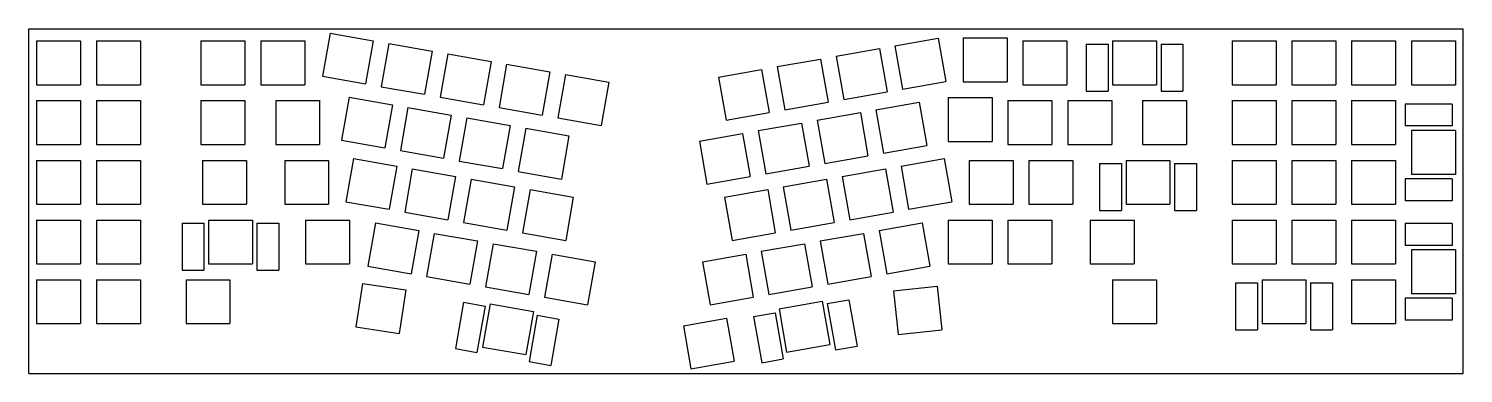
# Model space of a CAD drawing. Header units: millimetres. Extents: x 0 to 457, y -110 to 0.
import ezdxf

# ---------------------------------------------------------------- set-up
doc = ezdxf.new("R2010")
doc.units = ezdxf.units.MM

msp = doc.modelspace()

# ---------------------------------------------------------------- linework, layer by layer
for p, q in [((0, 0.43), (457.2, 0.43)), ((0, -109.54), (0, 0.43)), ((457.2, -109.54), (457.2, 0.43)), ((2.52, -3.48), (16.52, -3.48)), ((2.52, -3.48), (2.52, -17.48)), ((16.52, -3.48), (16.52, -17.48)), ((21.57, -3.48), (35.58, -3.48)), ((21.57, -3.48), (21.57, -17.48)), ((35.58, -3.48), (35.58, -17.48)), ((54.91, -3.48), (68.91, -3.48)), ((54.91, -3.48), (54.91, -17.48)), ((68.91, -3.48), (68.91, -17.48)), ((73.96, -3.48), (87.96, -3.48)), ((73.96, -3.48), (73.96, -17.48)), ((87.96, -3.48), (87.96, -17.48)), ((96.04, -0.98), (93.61, -14.77)), ((96.04, -0.98), (109.83, -3.41)), ((109.83, -3.41), (107.39, -17.2)), ((114.8, -4.29), (112.37, -18.08)), ((114.8, -4.29), (128.59, -6.72)), ((276.08, -5.07), (289.87, -2.64)), ((289.87, -2.64), (292.3, -16.42)), ((297.8, -2.52), (311.8, -2.52)), ((297.8, -2.52), (297.8, -16.52)), ((311.8, -2.52), (311.8, -16.52)), ((316.85, -3.48), (330.85, -3.48)), ((316.85, -3.48), (316.85, -17.48)), ((330.85, -3.48), (330.85, -17.48)), ((336.99, -4.48), (343.99, -4.48)), ((336.99, -4.48), (336.99, -19.48)), ((343.99, -4.48), (343.99, -19.48)), ((345.43, -3.48), (359.43, -3.48)), ((345.43, -3.48), (345.43, -17.48)), ((359.43, -3.48), (359.43, -17.48)), ((360.86, -4.48), (367.86, -4.48)), ((360.86, -4.48), (360.86, -19.48)), ((367.86, -4.48), (367.86, -19.48)), ((383.52, -3.48), (397.52, -3.48)), ((383.52, -3.48), (383.52, -17.48)), ((397.52, -3.48), (397.52, -17.48)), ((402.57, -3.48), (416.57, -3.48)), ((402.57, -3.48), (402.57, -17.48)), ((416.57, -3.48), (416.57, -17.48)), ((421.62, -3.48), (435.62, -3.48)), ((421.62, -3.48), (421.62, -17.48)), ((435.62, -3.48), (435.62, -17.48)), ((440.68, -3.48), (454.68, -3.48)), ((440.68, -3.48), (440.68, -17.48)), ((454.68, -3.48), (454.68, -17.48)), ((128.59, -6.72), (126.15, -20.51)), ((133.56, -7.6), (131.13, -21.38)), ((133.56, -7.6), (147.35, -10.03)), ((257.32, -8.37), (271.11, -5.94)), ((257.32, -8.37), (259.75, -22.16)), ((271.11, -5.94), (273.54, -19.73)), ((276.08, -5.07), (278.51, -18.85)), ((147.35, -10.03), (144.92, -23.82)), ((152.32, -10.91), (149.89, -24.69)), ((152.32, -10.91), (166.11, -13.34)), ((166.11, -13.34), (163.68, -27.12)), ((219.8, -14.99), (233.59, -12.56)), ((233.59, -12.56), (236.02, -26.35)), ((238.56, -11.68), (252.35, -9.25)), ((238.56, -11.68), (240.99, -25.47)), ((252.35, -9.25), (254.78, -23.04)), ((2.52, -17.48), (16.52, -17.48)), ((21.57, -17.48), (35.58, -17.48)), ((54.91, -17.48), (68.91, -17.48)), ((73.96, -17.48), (87.96, -17.48)), ((93.61, -14.77), (107.39, -17.2)), ((112.37, -18.08), (126.15, -20.51)), ((171.08, -14.21), (168.65, -28)), ((171.08, -14.21), (184.87, -16.64)), ((184.87, -16.64), (182.44, -30.43)), ((219.8, -14.99), (222.23, -28.78)), ((278.51, -18.85), (292.3, -16.42)), ((297.8, -16.52), (311.8, -16.52)), ((316.85, -17.48), (330.85, -17.48)), ((345.43, -17.48), (359.43, -17.48)), ((383.52, -17.48), (397.52, -17.48)), ((402.57, -17.48), (416.57, -17.48)), ((421.62, -17.48), (435.62, -17.48)), ((440.68, -17.48), (454.68, -17.48)), ((2.52, -22.53), (16.52, -22.53)), ((2.52, -22.53), (2.52, -36.53)), ((16.52, -22.53), (16.52, -36.53)), ((21.57, -22.53), (35.58, -22.53)), ((21.57, -22.53), (21.57, -36.53)), ((35.58, -22.53), (35.58, -36.53)), ((54.91, -22.53), (68.91, -22.53)), ((54.91, -22.53), (54.91, -36.53)), ((68.91, -22.53), (68.91, -36.53)), ((78.72, -22.53), (92.72, -22.53)), ((78.72, -22.53), (78.72, -36.53)), ((92.72, -22.53), (92.72, -36.53)), ((102.11, -21.4), (99.68, -35.18)), ((102.11, -21.4), (115.9, -23.83)), ((131.13, -21.38), (144.92, -23.82)), ((259.75, -22.16), (273.54, -19.73)), ((293.04, -21.57), (307.04, -21.57)), ((293.04, -21.57), (293.04, -35.58)), ((307.04, -21.57), (307.04, -35.58)), ((312.09, -22.53), (326.09, -22.53)), ((312.09, -22.53), (312.09, -36.53)), ((326.09, -22.53), (326.09, -36.53)), ((331.14, -22.53), (345.14, -22.53)), ((331.14, -22.53), (331.14, -36.53)), ((336.99, -19.48), (343.99, -19.48)), ((345.14, -22.53), (345.14, -36.53)), ((354.95, -22.53), (368.95, -22.53)), ((354.95, -22.53), (354.95, -36.53)), ((360.86, -19.48), (367.86, -19.48)), ((368.95, -22.53), (368.95, -36.53)), ((383.52, -22.53), (397.52, -22.53)), ((383.52, -22.53), (383.52, -36.53)), ((397.52, -22.53), (397.52, -36.53)), ((402.57, -22.53), (416.57, -22.53)), ((402.57, -22.53), (402.57, -36.53)), ((416.57, -22.53), (416.57, -36.53)), ((421.62, -22.53), (435.62, -22.53)), ((421.62, -22.53), (421.62, -36.53)), ((435.62, -22.53), (435.62, -36.53)), ((115.9, -23.83), (113.47, -37.61)), ((120.87, -24.7), (118.44, -38.49)), ((120.87, -24.7), (134.66, -27.14)), ((134.66, -27.14), (132.23, -40.92)), ((149.89, -24.69), (163.68, -27.12)), ((222.23, -28.78), (236.02, -26.35)), ((240.99, -25.47), (254.78, -23.04)), ((251.25, -28.79), (265.04, -26.36)), ((265.04, -26.36), (267.47, -40.15)), ((270.01, -25.48), (283.8, -23.05)), ((270.01, -25.48), (272.44, -39.27)), ((283.8, -23.05), (286.23, -36.84)), ((438.68, -23.61), (438.68, -30.61)), ((453.68, -23.61), (438.68, -23.61)), ((453.68, -23.61), (453.68, -30.61)), ((139.63, -28.01), (137.2, -41.8)), ((139.63, -28.01), (153.42, -30.44)), ((153.42, -30.44), (150.99, -44.23)), ((158.39, -31.32), (155.96, -45.11)), ((158.39, -31.32), (172.18, -33.75)), ((168.65, -28), (182.44, -30.43)), ((232.49, -32.1), (246.28, -29.67)), ((246.28, -29.67), (248.71, -43.45)), ((251.25, -28.79), (253.68, -42.58)), ((453.68, -30.61), (438.68, -30.61)), ((2.52, -36.53), (16.52, -36.53)), ((21.57, -36.53), (35.58, -36.53)), ((54.91, -36.53), (68.91, -36.53)), ((78.72, -36.53), (92.72, -36.53)), ((99.68, -35.18), (113.47, -37.61)), ((172.18, -33.75), (169.75, -47.54)), ((213.73, -35.41), (227.51, -32.97)), ((213.73, -35.41), (216.16, -49.19)), ((227.51, -32.97), (229.95, -46.76)), ((232.49, -32.1), (234.92, -45.88)), ((293.04, -35.58), (307.04, -35.58)), ((312.09, -36.53), (326.09, -36.53)), ((331.14, -36.53), (345.14, -36.53)), ((354.95, -36.53), (368.95, -36.53)), ((383.52, -36.53), (397.52, -36.53)), ((402.57, -36.53), (416.57, -36.53)), ((421.62, -36.53), (435.62, -36.53)), ((440.68, -32.05), (440.68, -46.05)), ((454.68, -32.05), (440.68, -32.05)), ((454.68, -32.05), (454.68, -46.05)), ((103.49, -40.98), (101.06, -54.77)), ((103.49, -40.98), (117.28, -43.41)), ((118.44, -38.49), (132.23, -40.92)), ((253.68, -42.58), (267.47, -40.15)), ((272.44, -39.27), (286.23, -36.84)), ((278.01, -43.41), (291.79, -40.98)), ((291.79, -40.98), (294.23, -54.77)), ((2.52, -41.58), (16.52, -41.58)), ((2.52, -41.58), (2.52, -55.58)), ((16.52, -41.58), (16.52, -55.58)), ((21.57, -41.58), (35.58, -41.58)), ((21.57, -41.58), (21.57, -55.58)), ((35.58, -41.58), (35.58, -55.58)), ((55.39, -41.58), (69.39, -41.58)), ((55.39, -41.58), (55.39, -55.58)), ((69.39, -41.58), (69.39, -55.58)), ((81.58, -41.58), (95.58, -41.58)), ((81.58, -41.58), (81.58, -55.58)), ((95.58, -41.58), (95.58, -55.58)), ((117.28, -43.41), (114.85, -57.2)), ((122.25, -44.29), (119.82, -58.08)), ((122.25, -44.29), (136.04, -46.72)), ((137.2, -41.8), (150.99, -44.23)), ((155.96, -45.11), (169.75, -47.54)), ((234.92, -45.88), (248.71, -43.45)), ((259.25, -46.72), (273.03, -44.29)), ((273.03, -44.29), (275.47, -58.08)), ((278.01, -43.41), (280.44, -57.2)), ((299.7, -41.58), (313.7, -41.58)), ((299.7, -41.58), (299.7, -55.58)), ((313.7, -41.58), (313.7, -55.58)), ((318.75, -41.58), (332.75, -41.58)), ((318.75, -41.58), (318.75, -55.58)), ((332.75, -41.58), (332.75, -55.58)), ((341.27, -42.58), (348.27, -42.58)), ((341.27, -42.58), (341.27, -57.58)), ((348.27, -42.58), (348.27, -57.58)), ((349.71, -41.58), (363.71, -41.58)), ((349.71, -41.58), (349.71, -55.58)), ((363.71, -41.58), (363.71, -55.58)), ((365.15, -42.58), (372.15, -42.58)), ((365.15, -42.58), (365.15, -57.58)), ((372.15, -42.58), (372.15, -57.58)), ((383.52, -41.58), (397.52, -41.58)), ((383.52, -41.58), (383.52, -55.58)), ((397.52, -41.58), (397.52, -55.58)), ((402.57, -41.58), (416.57, -41.58)), ((402.57, -41.58), (402.57, -55.58)), ((416.57, -41.58), (416.57, -55.58)), ((421.62, -41.58), (435.62, -41.58)), ((421.62, -41.58), (421.62, -55.58)), ((435.62, -41.58), (435.62, -55.58)), ((136.04, -46.72), (133.61, -60.51)), ((141.01, -47.6), (138.58, -61.39)), ((141.01, -47.6), (154.8, -50.03)), ((154.8, -50.03), (152.37, -63.82)), ((216.16, -49.19), (229.95, -46.76)), ((240.49, -50.03), (254.27, -47.6)), ((240.49, -50.03), (242.92, -63.82)), ((254.27, -47.6), (256.7, -61.39)), ((259.25, -46.72), (261.68, -60.51)), ((438.68, -47.49), (438.68, -54.49)), ((453.68, -47.49), (438.68, -47.49)), ((454.68, -46.05), (440.68, -46.05)), ((453.68, -47.49), (453.68, -54.49)), ((101.06, -54.77), (114.85, -57.2)), ((159.77, -50.91), (157.34, -64.7)), ((159.77, -50.91), (173.56, -53.34)), ((173.56, -53.34), (171.13, -67.13)), ((221.73, -53.34), (235.51, -50.91)), ((221.73, -53.34), (224.16, -67.13)), ((235.51, -50.91), (237.94, -64.7)), ((280.44, -57.2), (294.23, -54.77)), ((453.68, -54.49), (438.68, -54.49)), ((2.52, -55.58), (16.52, -55.58)), ((21.57, -55.58), (35.58, -55.58)), ((55.39, -55.58), (69.39, -55.58)), ((81.58, -55.58), (95.58, -55.58)), ((119.82, -58.08), (133.61, -60.51)), ((261.68, -60.51), (275.47, -58.08)), ((299.7, -55.58), (313.7, -55.58)), ((318.75, -55.58), (332.75, -55.58)), ((341.27, -57.58), (348.27, -57.58)), ((349.71, -55.58), (363.71, -55.58)), ((365.15, -57.58), (372.15, -57.58)), ((383.52, -55.58), (397.52, -55.58)), ((402.57, -55.58), (416.57, -55.58)), ((421.62, -55.58), (435.62, -55.58)), ((2.52, -60.63), (16.52, -60.63)), ((2.52, -60.63), (2.52, -74.63)), ((16.52, -60.63), (16.52, -74.63)), ((21.57, -60.63), (35.58, -60.63)), ((21.57, -60.63), (21.57, -74.63)), ((35.58, -60.63), (35.58, -74.63)), ((48.86, -61.63), (55.86, -61.63)), ((48.86, -61.63), (48.86, -76.63)), ((55.86, -61.63), (55.86, -76.63)), ((57.29, -60.63), (71.29, -60.63)), ((57.29, -60.63), (57.29, -74.63)), ((71.29, -60.63), (71.29, -74.63)), ((72.73, -61.63), (79.73, -61.63)), ((72.73, -61.63), (72.73, -76.63)), ((79.73, -61.63), (79.73, -76.63)), ((88.25, -60.63), (102.25, -60.63)), ((88.25, -60.63), (88.25, -74.63)), ((102.25, -60.63), (102.25, -74.63)), ((110.5, -61.56), (108.07, -75.35)), ((110.5, -61.56), (124.29, -63.99)), ((124.29, -63.99), (121.86, -77.78)), ((138.58, -61.39), (152.37, -63.82)), ((242.92, -63.82), (256.7, -61.39)), ((271, -63.99), (284.78, -61.56)), ((271, -63.99), (273.43, -77.78)), ((284.78, -61.56), (287.22, -75.35)), ((293.04, -60.63), (307.04, -60.63)), ((293.04, -60.63), (293.04, -74.63)), ((307.04, -60.63), (307.04, -74.63)), ((312.09, -60.63), (326.09, -60.63)), ((312.09, -60.63), (312.09, -74.63)), ((326.09, -60.63), (326.09, -74.63)), ((338.28, -60.63), (352.28, -60.63)), ((338.28, -60.63), (338.28, -74.63)), ((352.28, -60.63), (352.28, -74.63)), ((383.52, -60.63), (397.52, -60.63)), ((383.52, -60.63), (383.52, -74.63)), ((397.52, -60.63), (397.52, -74.63)), ((402.57, -60.63), (416.57, -60.63)), ((402.57, -60.63), (402.57, -74.63)), ((416.57, -60.63), (416.57, -74.63)), ((421.62, -60.63), (435.62, -60.63)), ((421.62, -60.63), (421.62, -74.63)), ((435.62, -60.63), (435.62, -74.63)), ((438.68, -61.71), (438.68, -68.71)), ((453.68, -61.71), (438.68, -61.71)), ((453.68, -61.71), (453.68, -68.71)), ((129.26, -64.87), (126.83, -78.66)), ((129.26, -64.87), (143.05, -67.3)), ((143.05, -67.3), (140.62, -81.09)), ((148.02, -68.18), (145.59, -81.97)), ((148.02, -68.18), (161.81, -70.61)), ((157.34, -64.7), (171.13, -67.13)), ((224.16, -67.13), (237.94, -64.7)), ((233.48, -70.61), (247.26, -68.18)), ((247.26, -68.18), (249.69, -81.97)), ((252.24, -67.3), (266.02, -64.87)), ((252.24, -67.3), (254.67, -81.09)), ((266.02, -64.87), (268.46, -78.66)), ((161.81, -70.61), (159.38, -84.4)), ((166.78, -71.49), (164.35, -85.28)), ((166.78, -71.49), (180.57, -73.92)), ((214.72, -73.92), (228.5, -71.49)), ((228.5, -71.49), (230.93, -85.28)), ((233.48, -70.61), (235.91, -84.4)), ((453.68, -68.71), (438.68, -68.71)), ((440.68, -70.15), (440.68, -84.15)), ((454.68, -70.15), (440.68, -70.15)), ((454.68, -70.15), (454.68, -84.15)), ((2.52, -74.63), (16.52, -74.63)), ((21.57, -74.63), (35.58, -74.63)), ((48.86, -76.63), (55.86, -76.63)), ((57.29, -74.63), (71.29, -74.63)), ((72.73, -76.63), (79.73, -76.63)), ((88.25, -74.63), (102.25, -74.63)), ((108.07, -75.35), (121.86, -77.78)), ((180.57, -73.92), (178.14, -87.71)), ((214.72, -73.92), (217.15, -87.71)), ((273.43, -77.78), (287.22, -75.35)), ((293.04, -74.63), (307.04, -74.63)), ((312.09, -74.63), (326.09, -74.63)), ((338.28, -74.63), (352.28, -74.63)), ((383.52, -74.63), (397.52, -74.63)), ((402.57, -74.63), (416.57, -74.63)), ((421.62, -74.63), (435.62, -74.63)), ((2.52, -79.68), (16.52, -79.68)), ((2.52, -79.68), (2.52, -93.68)), ((16.52, -79.68), (16.52, -93.68)), ((21.57, -79.68), (35.58, -79.68)), ((21.57, -79.68), (21.57, -93.68)), ((35.58, -79.68), (35.58, -93.68)), ((50.15, -79.68), (64.15, -79.68)), ((50.15, -79.68), (50.15, -93.68)), ((64.15, -79.68), (64.15, -93.68)), ((106.34, -80.87), (104.27, -94.72)), ((106.34, -80.87), (120.19, -82.94)), ((126.83, -78.66), (140.62, -81.09)), ((145.59, -81.97), (159.38, -84.4)), ((235.91, -84.4), (249.69, -81.97)), ((254.67, -81.09), (268.46, -78.66)), ((275.65, -83.2), (289.57, -81.74)), ((289.57, -81.74), (291.04, -95.66)), ((345.43, -79.68), (359.43, -79.68)), ((345.43, -79.68), (345.43, -93.68)), ((359.43, -79.68), (359.43, -93.68)), ((384.61, -80.68), (391.61, -80.68)), ((384.61, -80.68), (384.61, -95.68)), ((391.61, -80.68), (391.61, -95.68)), ((393.05, -79.68), (407.05, -79.68)), ((393.05, -79.68), (393.05, -93.68)), ((407.05, -79.68), (407.05, -93.68)), ((408.49, -80.68), (415.49, -80.68)), ((408.49, -80.68), (408.49, -95.68)), ((415.49, -80.68), (415.49, -95.68)), ((421.62, -79.68), (435.62, -79.68)), ((421.62, -79.68), (421.62, -93.68)), ((435.62, -79.68), (435.62, -93.68)), ((120.19, -82.94), (118.12, -96.79)), ((164.35, -85.28), (178.14, -87.71)), ((217.15, -87.71), (230.93, -85.28)), ((239.13, -88.96), (252.92, -86.53)), ((252.92, -86.53), (255.35, -100.31)), ((254.51, -87.26), (261.4, -86.05)), ((261.4, -86.05), (264, -100.82)), ((275.65, -83.2), (277.11, -97.13)), ((438.68, -85.59), (438.68, -92.59)), ((453.68, -85.59), (438.68, -85.59)), ((454.68, -84.15), (440.68, -84.15)), ((453.68, -85.59), (453.68, -92.59)), ((138.58, -86.87), (135.97, -101.65)), ((138.58, -86.87), (145.47, -88.09)), ((145.47, -88.09), (142.87, -102.86)), ((147.06, -87.35), (144.63, -101.14)), ((147.06, -87.35), (160.85, -89.78)), ((160.85, -89.78), (158.42, -103.57)), ((162.09, -91.02), (159.49, -105.79)), ((162.09, -91.02), (168.98, -92.23)), ((230.99, -91.41), (237.89, -90.19)), ((230.99, -91.41), (233.6, -106.18)), ((237.89, -90.19), (240.49, -104.96)), ((239.13, -88.96), (241.56, -102.75)), ((254.51, -87.26), (257.11, -102.03)), ((2.52, -93.68), (16.52, -93.68)), ((21.57, -93.68), (35.58, -93.68)), ((50.15, -93.68), (64.15, -93.68)), ((104.27, -94.72), (118.12, -96.79)), ((168.98, -92.23), (166.38, -107.01)), ((208.64, -94.33), (222.43, -91.9)), ((208.64, -94.33), (211.07, -108.12)), ((222.43, -91.9), (224.86, -105.69)), ((277.11, -97.13), (291.04, -95.66)), ((345.43, -93.68), (359.43, -93.68)), ((384.61, -95.68), (391.61, -95.68)), ((393.05, -93.68), (407.05, -93.68)), ((408.49, -95.68), (415.49, -95.68)), ((421.62, -93.68), (435.62, -93.68)), ((453.68, -92.59), (438.68, -92.59)), ((241.56, -102.75), (255.35, -100.31)), ((135.97, -101.65), (142.87, -102.86)), ((144.63, -101.14), (158.42, -103.57)), ((233.6, -106.18), (240.49, -104.96)), ((257.11, -102.03), (264, -100.82)), ((0, -109.54), (457.2, -109.54)), ((159.49, -105.79), (166.38, -107.01)), ((211.07, -108.12), (224.86, -105.69))]:
    msp.add_line(p, q)

doc.saveas('drawing.dxf')
